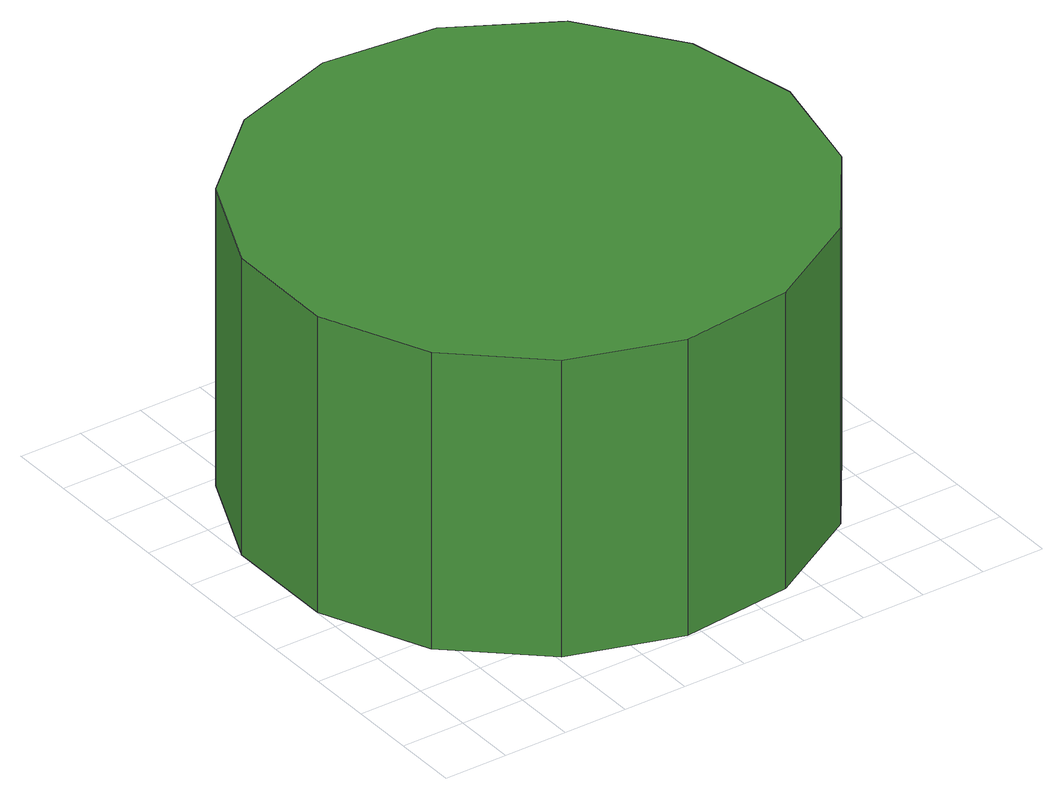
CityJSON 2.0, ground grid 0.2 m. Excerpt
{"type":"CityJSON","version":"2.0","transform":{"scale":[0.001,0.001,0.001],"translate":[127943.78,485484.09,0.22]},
"CityObjects":{
"tree1":{"type":"SolitaryVegetationObject","attributes":{"function":"something"},"geometry":[{"type":"MultiSurface","lod":"1","boundaries":[[[0,1,2,3,4,5,6,7,8,9,10,11,12,13,14]],[[15,16,17,18,19,20,21,22,23,24,25,26,27,28,29]],[[0,29,28,1]],[[1,28,27,2]],[[2,27,26,3]],[[3,26,25,4]],[[4,25,24,5]],[[5,24,23,6]],[[6,23,22,7]],[[7,22,21,8]],[[8,21,20,9]],[[9,20,19,10]],[[10,19,18,11]],[[11,18,17,12]],[[12,17,16,13]],[[13,16,15,14]],[[14,15,29,0]]]}]}
},
"vertices":[
[1711,864,962],[1636,1216,962],[1425,1506,962],[1114,1686,962],[757,1723,962],[415,1612,962],[148,1372,962],[2,1044,962],[2,685,962],[148,356,962],[415,116,962],[757,5,962],[1114,43,962],[1425,222,962],[1636,513,962],[1636,513,1],[1425,222,1],[1114,43,1],[757,5,1],[415,116,1],[148,356,1],[2,685,1],[2,1044,1],[148,1372,1],[415,1612,1],[757,1723,1],[1114,1686,1],[1425,1506,1],[1636,1216,1],[1711,864,1]
]}
